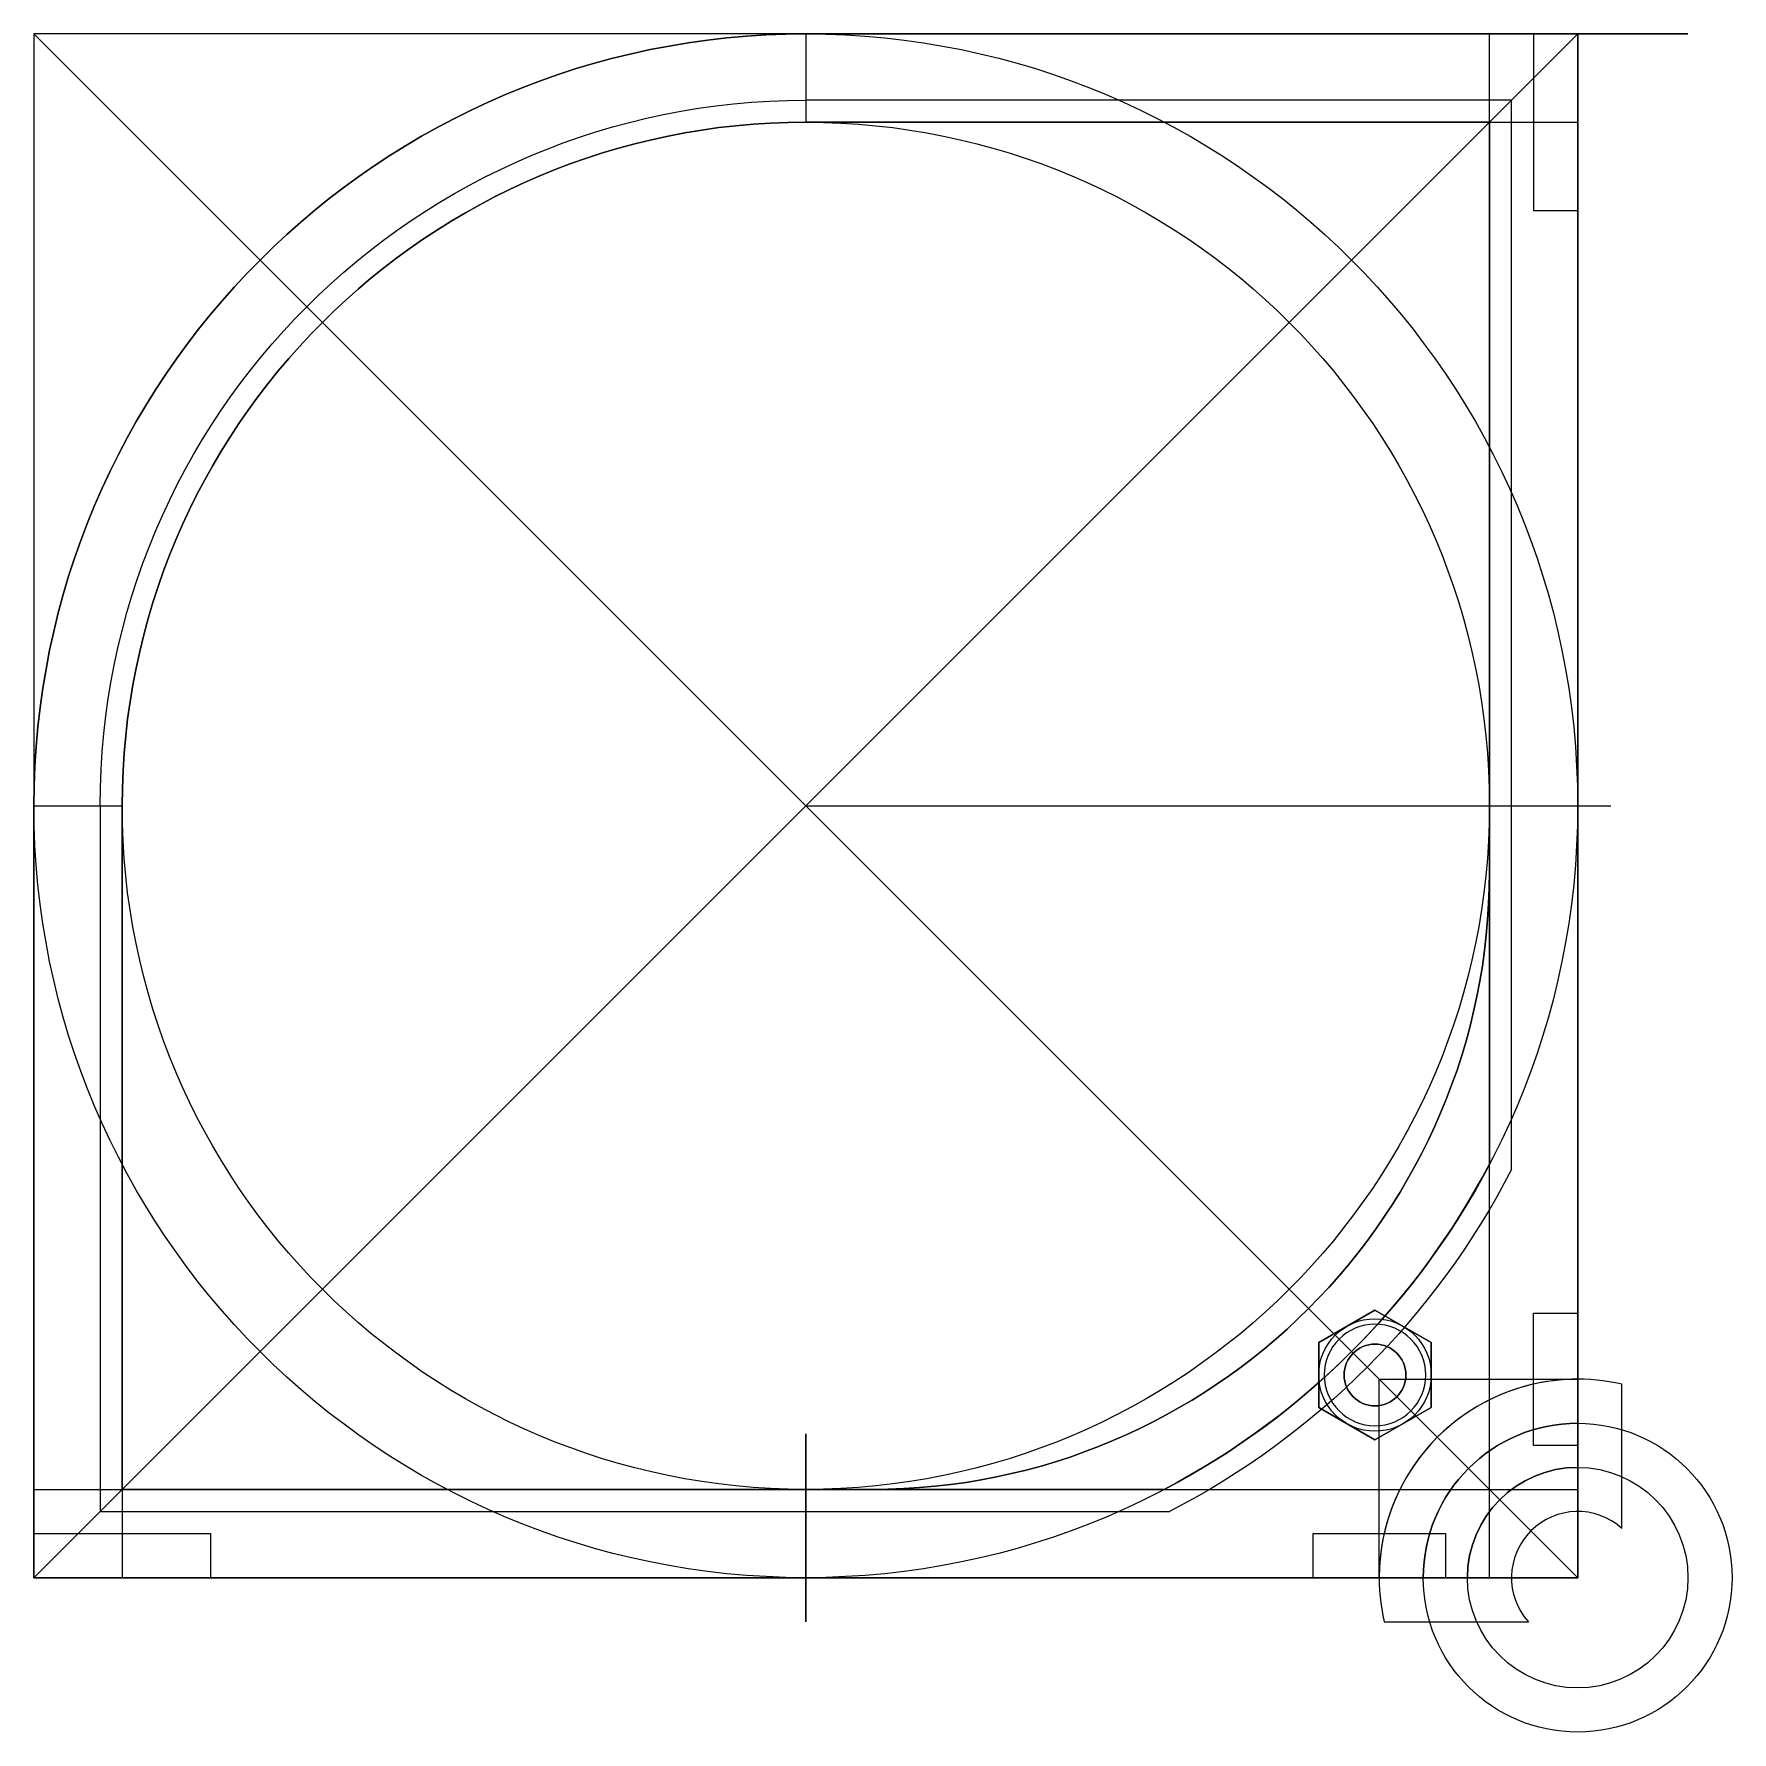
# Model space of a CAD drawing. Header units: millimetres. Extents: x -35 to 42, y -42 to 35.
import ezdxf

# ---------------------------------------------------------------- set-up
doc = ezdxf.new("R2010")
doc.units = ezdxf.units.MM
doc.header["$MEASUREMENT"] = 0
for name, color, linetype in [('2024.07.22 Weight voxon v3_Sketch1', 7, 'Continuous'), ('2024.07.22 Weight voxon v3_Sketch10', 7, 'Continuous'), ('2024.07.22 Weight voxon v3_Sketch11', 7, 'Continuous'), ('2024.07.22 Weight voxon v3_Sketch12', 7, 'Continuous'), ('2024.07.22 Weight voxon v3_Sketch13', 7, 'Continuous'), ('2024.07.22 Weight voxon v3_Sketch2', 7, 'Continuous'), ('2024.07.22 Weight voxon v3_Sketch3', 7, 'Continuous'), ('2024.07.22 Weight voxon v3_Sketch4', 7, 'Continuous'), ('2024.07.22 Weight voxon v3_Sketch5', 7, 'Continuous'), ('2024.07.22 Weight voxon v3_Sketch6', 7, 'Continuous'), ('2024.07.22 Weight voxon v3_Sketch7', 7, 'Continuous'), ('2024.07.22 Weight voxon v3_Sketch8', 7, 'Continuous'), ('2024.07.22 Weight voxon v3_Sketch9', 7, 'Continuous')]:
    doc.layers.add(name, color=color, linetype=linetype)

msp = doc.modelspace()

# ---------------------------------------------------------------- linework, layer by layer
at = {"layer": '2024.07.22 Weight voxon v3_Sketch1'}
for p, q in [((-35, 35), (35, -35)), ((-35, 35), (-35, -35)), ((35, 35), (-35, -35)), ((35, 35), (-35, 35)), ((0, 35), (0, 31)), ((35, 35), (0, 35)), ((31, -35), (31, 35)), ((31, 35), (35, 35)), ((35, 35), (35, -35)), ((35, -35), (35, 35)), ((35, 31), (35, 35)), ((0, 31), (35, 31)), ((-35, -35), (-35, 0)), ((-35, 0), (-31, 0)), ((-31, 0), (-31, -35)), ((-35, -35), (-35, -31)), ((-35, -31), (35, -31)), ((35, -31), (35, -35)), ((-35, -35), (35, -35)), ((35, -35), (-35, -35)), ((-31, -35), (-35, -35)), ((35, -35), (31, -35))]:
    msp.add_line(p, q, dxfattribs=at)
for radius in [35, 31]:
    msp.add_circle((0, 0), radius, dxfattribs=at)
msp.add_point((0, 0), dxfattribs=at)
msp.add_point((0, 0), dxfattribs=at)
at = {"layer": '2024.07.22 Weight voxon v3_Sketch10'}
for p, q in [((26, -35, 24), (26, -26, 24)), ((26, -26, 24), (35, -26, 24)), ((35, -26, 24), (35, -35, 24)), ((37, -32.764, 24), (37, -26.225, 24)), ((35, -30, 24), (35, -28, 24)), ((35, -35, 24), (26, -35, 24)), ((28, -35, 24), (30, -35, 24)), ((26.225, -37, 24), (32.764, -37, 24))]:
    msp.add_line(p, q, dxfattribs=at)
for radius, start, end in [(9, 77.16041, 192.83959), (7, 90, 180), (5, 90, 180), (3, 48.18969, 221.81032)]:
    msp.add_arc((35, -35, 24), radius, start, end, dxfattribs=at)
msp.add_point((0, 0, 24), dxfattribs=at)
at = {"layer": '2024.07.22 Weight voxon v3_Sketch11'}
for p, q in [((35, 35, 10), (0, 35, 10)), ((35, 35, 10), (33, 35, 10)), ((33, 35, 10), (33, 27, 10)), ((35, 27, 10), (35, 35, 10)), ((35, -26, 10), (35, 35, 10)), ((0, 31, 10), (31, 31, 10)), ((31, 31, 10), (31, -3, 10)), ((33, 27, 10), (35, 27, 10)), ((-35, 0, 10), (-35, -35, 10)), ((-31, -31, 10), (-31, 0, 10)), ((23.259, -24.337, 10), (25.809, -22.865, 10)), ((25.809, -22.865, 10), (28.359, -24.337, 10)), ((33, -29, 10), (33, -23, 10)), ((33, -23, 10), (35, -23, 10)), ((35, -23, 10), (35, -29, 10)), ((23.259, -27.282, 10), (23.259, -24.337, 10)), ((28.359, -24.337, 10), (28.359, -27.282, 10)), ((25.809, -28.754, 10), (23.259, -27.282, 10)), ((28.359, -27.282, 10), (25.809, -28.754, 10)), ((35, -29, 10), (33, -29, 10)), ((3, -31, 10), (-31, -31, 10)), ((-35, -35, 10), (-35, -33, 10)), ((-35, -33, 10), (-27, -33, 10)), ((-27, -33, 10), (-27, -35, 10)), ((23, -33, 10), (29, -33, 10)), ((23, -35, 10), (23, -33, 10)), ((29, -33, 10), (29, -35, 10)), ((-35, -35, 10), (26, -35, 10)), ((-27, -35, 10), (-35, -35, 10)), ((29, -35, 10), (23, -35, 10))]:
    msp.add_line(p, q, dxfattribs=at)
for centre, radius, start, end in [((0, 0, 10), 35, 90, 180), ((0, 0, 10), 31, 90, 180), ((3, -3, 10), 28, 270, 0), ((35, -35, 10), 9, 90, 180)]:
    msp.add_arc(centre, radius, start, end, dxfattribs=at)
msp.add_point((0, 0, 10), dxfattribs=at)
at = {"layer": '2024.07.22 Weight voxon v3_Sketch12'}
for p, q in [((0, -37, 20), (0, -28.479, 20)), ((0, -28.479, 20), (0, -28.479, 17)), ((0, -28.479, 17), (0, -37, 17)), ((0, -37, 17), (0, -37, 20))]:
    msp.add_line(p, q, dxfattribs=at)
msp.add_point((0, 0), dxfattribs=at)
at = {"layer": '2024.07.22 Weight voxon v3_Sketch13'}
for p, q in [((33, 35), (0, 35)), ((0, 35), (0, 35, 5)), ((0, 35, 5), (33, 35, 5)), ((40, 35, 17), (25, 35, 17)), ((25, 35, 17), (25, 35, 20)), ((25, 35, 20), (40, 35, 20)), ((33, 35, 5), (33, 35)), ((40, 35, 20), (40, 35, 17))]:
    msp.add_line(p, q, dxfattribs=at)
msp.add_point((0, 35), dxfattribs=at)
at = {"layer": '2024.07.22 Weight voxon v3_Sketch2'}
for p, q in [((35, 35, 4), (0, 35, 4)), ((35, -35, 4), (35, 35, 4)), ((0, 31, 4), (31, 31, 4)), ((31, 31, 4), (31, -16.248, 4)), ((-35, 0, 4), (-35, -35, 4)), ((-31, -31, 4), (-31, 0, 4)), ((16.248, -31, 4), (-31, -31, 4)), ((-35, -35, 4), (35, -35, 4))]:
    msp.add_line(p, q, dxfattribs=at)
msp.add_circle((35, -35, 4), 5, dxfattribs=at)
for radius, start, end in [(35, 90, 180), (31, 90, 180), (35, 297.66045, 332.33955)]:
    msp.add_arc((0, 0, 4), radius, start, end, dxfattribs=at)
msp.add_point((0, 0, 4), dxfattribs=at)
at = {"layer": '2024.07.22 Weight voxon v3_Sketch3'}
for p, q in [((35, 35, 4), (0, 35, 4)), ((35, -30, 4), (35, 35, 4)), ((0, 31, 4), (31, 31, 4)), ((31, 31, 4), (31, -16.248, 4)), ((-35, 0, 4), (-35, -35, 4)), ((-31, -31, 4), (-31, 0, 4)), ((16.248, -31, 4), (-31, -31, 4)), ((-35, -35, 4), (30, -35, 4))]:
    msp.add_line(p, q, dxfattribs=at)
msp.add_circle((35, -35, 4), 7, dxfattribs=at)
for centre, radius, start, end in [((0, 0, 4), 35, 90, 180), ((0, 0, 4), 31, 90, 180), ((0, 0, 4), 35, 297.66045, 332.33955), ((35, -35, 4), 5, 90, 180)]:
    msp.add_arc(centre, radius, start, end, dxfattribs=at)
msp.add_point((0, 0, 4), dxfattribs=at)
at = {"layer": '2024.07.22 Weight voxon v3_Sketch4'}
for p, q in [((30, -35, 24), (28, -35, 24)), ((28, -35, 4), (30, -35, 4)), ((28, -35, 24), (28, -35, 4)), ((30, -35, 4), (30, -35, 24)), ((34, -35, 23), (32, -35, 23)), ((32, -35, 20), (34, -35, 20)), ((32, -35, 23), (32, -35, 20)), ((34, -35, 24), (34, -35, 23)), ((34, -35, 20), (34, -35, 23)), ((34, -35, 23), (35, -35, 23))]:
    msp.add_line(p, q, dxfattribs=at)
msp.add_point((0, -35), dxfattribs=at)
at = {"layer": '2024.07.22 Weight voxon v3_Sketch5'}
for p, q in [((35, 35, 4), (35, -28, 4)), ((35, -30), (35, 35)), ((35, 35), (35, 35, 4)), ((35, -28, 4), (35, -28, 24)), ((35, -28, 24), (35, -30, 24)), ((35, -30, 24), (35, -30)), ((35, -32, 23), (35, -32, 20)), ((35, -32, 20), (35, -34, 20)), ((35, -34, 23), (35, -32, 23)), ((35, -34, 23), (35, -35, 23)), ((35, -34, 20), (35, -34, 23)), ((35, -34, 24), (35, -34, 23))]:
    msp.add_line(p, q, dxfattribs=at)
msp.add_point((35, 0), dxfattribs=at)
at = {"layer": '2024.07.22 Weight voxon v3_Sketch6'}
for p, q in [((0, 35), (35, 35)), ((35, 35), (35, -30)), ((32, 32), (0, 32)), ((32, -16.492), (32, 32)), ((31, 31), (0, 31)), ((31, -16.248), (31, 31)), ((-35, -35), (-35, 0)), ((-31, 0), (-31, -31)), ((0, 0), (25.809, -25.809)), ((0, 0), (36.5, 0)), ((-32, 0), (-32, -32)), ((-31, -31), (16.248, -31)), ((-32, -32), (16.492, -32)), ((30, -35), (-35, -35))]:
    msp.add_line(p, q, dxfattribs=at)
at = {"layer": '2024.07.22 Weight voxon v3_Sketch6', "extrusion": (0, 0, -1)}
msp.add_circle((-25.809, -25.809), 1.4, dxfattribs=at)
for centre, radius, start, end in [((0, 0), 35, 0, 90), ((0, 0), 32, 0, 90), ((0, 0), 31, 0, 90), ((0, 0), 35, 207.66045, 242.33955), ((0, 0), 36, 207.26604, 242.73396), ((-35, -35), 5, 360, 90)]:
    msp.add_arc(centre, radius, start, end, dxfattribs=at)
at = {"layer": '2024.07.22 Weight voxon v3_Sketch6'}
msp.add_point((0, 0), dxfattribs=at)
at = {"layer": '2024.07.22 Weight voxon v3_Sketch7'}
for p, q in [((35, 35, 4), (0, 35, 4)), ((35, -28, 4), (35, 35, 4)), ((0, 31, 4), (31, 31, 4)), ((31, 31, 4), (31, -16.248, 4)), ((-35, 0, 4), (-35, -35, 4)), ((-31, -31, 4), (-31, 0, 4)), ((16.248, -31, 4), (-31, -31, 4)), ((-35, -35, 4), (28, -35, 4))]:
    msp.add_line(p, q, dxfattribs=at)
msp.add_circle((25.809, -25.809, 4), 1.4, dxfattribs=at)
for centre, radius in [((0, 0, 4), 35), ((0, 0, 4), 31), ((35, -35, 4), 7)]:
    msp.add_arc(centre, radius, 90, 180, dxfattribs=at)
msp.add_point((0, 0, 4), dxfattribs=at)
at = {"layer": '2024.07.22 Weight voxon v3_Sketch8'}
for p, q in [((35, 35, 10), (0, 35, 10)), ((35, -28, 10), (35, 35, 10)), ((0, 31, 10), (31, 31, 10)), ((31, 31, 10), (31, -3, 10)), ((-35, 0, 10), (-35, -35, 10)), ((-31, -31, 10), (-31, 0, 10)), ((25.809, -22.865, 10), (23.259, -24.337, 10)), ((28.359, -24.337, 10), (25.809, -22.865, 10)), ((23.259, -24.337, 10), (23.259, -27.282, 10)), ((28.359, -27.282, 10), (28.359, -24.337, 10)), ((23.259, -27.282, 10), (25.809, -28.754, 10)), ((25.809, -28.754, 10), (28.359, -27.282, 10)), ((3, -31, 10), (-31, -31, 10)), ((-35, -35, 10), (28, -35, 10))]:
    msp.add_line(p, q, dxfattribs=at)
for radius in [2.55, 1.4]:
    msp.add_circle((25.809, -25.809, 10), radius, dxfattribs=at)
for centre, radius, start, end in [((0, 0, 10), 35, 90, 180), ((0, 0, 10), 31, 90, 180), ((3, -3, 10), 28, 270, 0), ((35, -35, 10), 7, 90, 180)]:
    msp.add_arc(centre, radius, start, end, dxfattribs=at)
for p in [(0, 0, 10), (25.809, -25.809, 10)]:
    msp.add_point(p, dxfattribs=at)
at = {"layer": '2024.07.22 Weight voxon v3_Sketch9'}
for p, q in [((0, 35), (35, 35)), ((35, 35), (35, -30)), ((31, 31), (0, 31)), ((31, -3), (31, 31)), ((-35, -35), (-35, 0)), ((-31, 0), (-31, -31)), ((-31, -31), (3, -31)), ((30, -35), (-35, -35))]:
    msp.add_line(p, q, dxfattribs=at)
at = {"layer": '2024.07.22 Weight voxon v3_Sketch9', "extrusion": (0, 0, -1)}
for radius in [2.3, 1.4]:
    msp.add_circle((-25.809, -25.809), radius, dxfattribs=at)
for centre, radius, start, end in [((0, 0), 35, 0, 90), ((0, 0), 31, 0, 90), ((-3, -3), 28, 180, 270), ((-35, -35), 5, 360, 90)]:
    msp.add_arc(centre, radius, start, end, dxfattribs=at)
at = {"layer": '2024.07.22 Weight voxon v3_Sketch9'}
msp.add_point((0, 0), dxfattribs=at)

doc.saveas('drawing.dxf')
